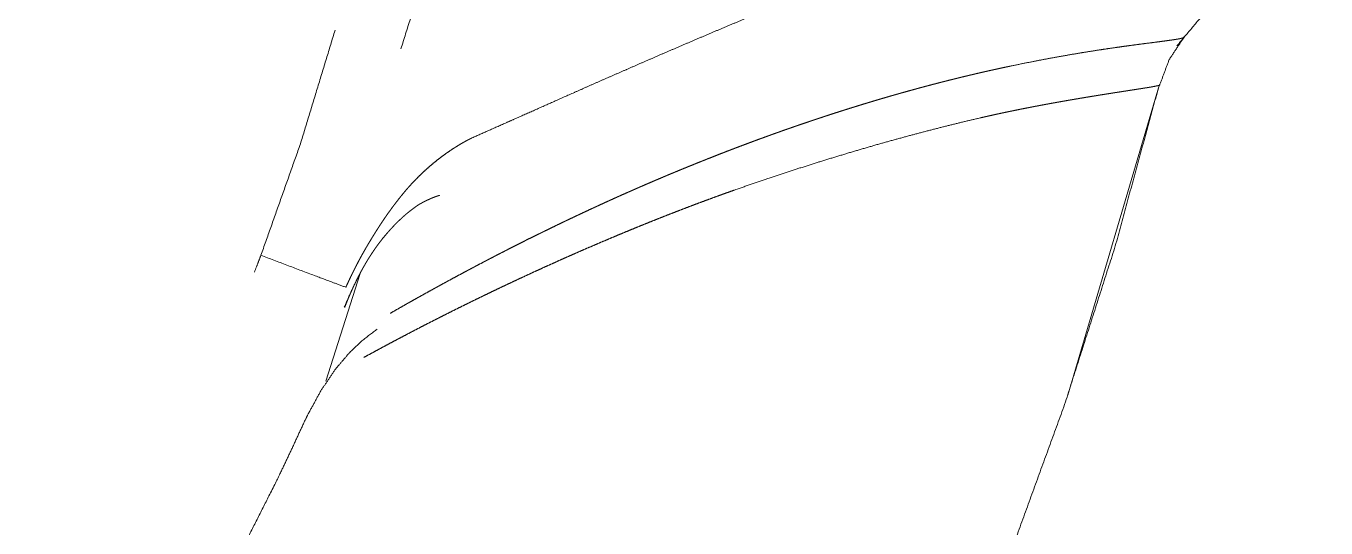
# Paper-space layout 'A3_1' of a CAD drawing. Header units: millimetres. Extents: x 0 to 420, y 0 to 297.
# Drawn here: x 200.17 to 206.67, y 263.55 to 266.05 of the extents above; entities that cross this region are included whole.
import ezdxf

# ---------------------------------------------------------------- set-up
doc = ezdxf.new("R2010")
doc.units = ezdxf.units.MM
doc.layers.add('170', color=7, linetype='Continuous', true_color=0xffffff)

psp = doc.layouts.new('A3_1')

# ---------------------------------------------------------------- linework, layer by layer
at = {"layer": '170', "color": 155, "linetype": 'Continuous', "lineweight": 13}
for p, q in [((205.8392, 265.7615), (205.3798, 264.2094)), ((201.8394, 264.8177), (201.6681, 264.2797))]:
    psp.add_line(p, q, dxfattribs=at)
for points, knots in [([(202.044, 265.9407), (202.1381, 266.2397), (202.2343, 266.5345), (202.3361, 266.8302), (202.4416, 267.1124), (202.5514, 267.3736), (202.6659, 267.6019), (202.7248, 267.6993), (202.784, 267.7818), (202.8436, 267.848), (202.9024, 267.8957), (202.9152, 267.9036), (202.9279, 267.9104)], [0, 0, 0.143412, 0.285249, 0.428346, 0.566154, 0.695785, 0.812627, 0.864685, 0.911131, 0.951876, 0.986532, 0.9934, 1, 1]), ([(206.6718, 266.9912), (206.6715, 266.9901), (206.6711, 266.989), (206.6707, 266.988), (206.6702, 266.9869), (206.6696, 266.9859), (206.6689, 266.9848), (206.6682, 266.9838), (206.6675, 266.9828), (206.6666, 266.9817), (206.6657, 266.9807), (206.6647, 266.9797), (206.6637, 266.9788), (206.6626, 266.9778), (206.6614, 266.9768), (206.6602, 266.9758), (206.6588, 266.9748), (206.6575, 266.9739), (206.656, 266.9729), (206.6545, 266.972), (206.6529, 266.971), (206.6513, 266.9701), (206.6496, 266.9692), (206.6478, 266.9682), (206.6459, 266.9673), (206.644, 266.9664), (206.642, 266.9655), (206.64, 266.9646), (206.6379, 266.9637), (206.6357, 266.9628), (206.6334, 266.9618), (206.6311, 266.961), (206.6287, 266.96), (206.6263, 266.9592), (206.6238, 266.9583), (206.6212, 266.9574), (206.6185, 266.9565), (206.6158, 266.9556), (206.613, 266.9547), (206.6073, 266.953), (206.6043, 266.9521), (206.5982, 266.9503), (206.595, 266.9494), (206.5885, 266.9477), (206.5851, 266.9468), (206.5817, 266.9459), (206.5781, 266.945), (206.5746, 266.9441), (206.5709, 266.9433), (206.5672, 266.9424), (206.5635, 266.9415), (206.5597, 266.9406), (206.5518, 266.9388), (206.5478, 266.9379), (206.5437, 266.937), (206.5395, 266.9361), (206.5353, 266.9352), (206.531, 266.9343), (206.5267, 266.9334), (206.5223, 266.9325), (206.5178, 266.9316), (206.5133, 266.9306), (206.5087, 266.9297), (206.504, 266.9288), (206.4993, 266.9279), (206.4945, 266.9269), (206.4896, 266.926), (206.4847, 266.925), (206.4797, 266.9241), (206.4747, 266.9231), (206.4696, 266.9222), (206.4644, 266.9212), (206.4591, 266.9202), (206.4538, 266.9192), (206.4484, 266.9183), (206.443, 266.9173), (206.4375, 266.9163), (206.432, 266.9153), (206.4263, 266.9143), (206.4206, 266.9133), (206.4149, 266.9123), (206.4091, 266.9112), (206.4032, 266.9102), (206.3972, 266.9092), (206.3912, 266.9081), (206.379, 266.906), (206.3728, 266.9049), (206.3666, 266.9038), (206.3539, 266.9016), (206.3474, 266.9006), (206.3409, 266.8994), (206.3343, 266.8983), (206.3277, 266.8972), (206.321, 266.8961), (206.3075, 266.8938), (206.3006, 266.8926), (206.2936, 266.8914), (206.2866, 266.8902), (206.2795, 266.8891), (206.2724, 266.8879), (206.2652, 266.8867), (206.258, 266.8854), (206.2507, 266.8842), (206.2433, 266.883), (206.2358, 266.8817), (206.2283, 266.8805), (206.2208, 266.8792), (206.2131, 266.8779), (206.1977, 266.8753), (206.1899, 266.874), (206.182, 266.8727), (206.1741, 266.8714), (206.1661, 266.87), (206.158, 266.8687), (206.1418, 266.8659), (206.1252, 266.8631), (206.1169, 266.8617), (206.1085, 266.8603), (206.1, 266.8589), (206.0914, 266.8574), (206.0828, 266.856), (206.0742, 266.8545), (206.0654, 266.853), (206.0567, 266.8515), (206.0478, 266.85), (206.0389, 266.8485), (206.0299, 266.847), (206.0209, 266.8454), (206.0118, 266.8439), (206.0027, 266.8423), (205.9935, 266.8407), (205.9842, 266.8391), (205.9749, 266.8375), (205.9655, 266.8359), (205.956, 266.8342), (205.9465, 266.8326), (205.9273, 266.8293), (205.9176, 266.8276), (205.9078, 266.8259), (205.8706, 266.8193), (205.8428, 266.8142), (205.8181, 266.8095), (205.7931, 266.8047), (205.7716, 266.8004), (205.7498, 266.796), (205.7317, 266.7922), (205.7135, 266.7883), (205.6991, 266.7851), (205.6845, 266.7818), (205.674, 266.7792), (205.6634, 266.7766), (205.6547, 266.7743), (205.646, 266.772), (205.6285, 266.7673), (205.6197, 266.765), (205.6109, 266.7626), (205.602, 266.7602), (205.5931, 266.7577), (205.5842, 266.7553), (205.5662, 266.7503), (205.5572, 266.7478), (205.5482, 266.7453), (205.53, 266.7402), (205.5117, 266.7349), (205.5024, 266.7323), (205.4932, 266.7296), (205.4746, 266.7242), (205.4653, 266.7215), (205.456, 266.7187), (205.4466, 266.716), (205.4371, 266.7132), (205.4182, 266.7075), (205.4087, 266.7046), (205.3896, 266.6988), (205.38, 266.6959), (205.3607, 266.6899), (205.3509, 266.6869), (205.3315, 266.6808), (205.3118, 266.6746), (205.2921, 266.6683), (205.2822, 266.6652), (205.2722, 266.662), (205.2622, 266.6587), (205.2522, 266.6555), (205.2321, 266.6489), (205.2119, 266.6422), (205.2017, 266.6388), (205.1915, 266.6354), (205.171, 266.6285), (205.1607, 266.6251), (205.1503, 266.6215), (205.1296, 266.6145), (205.1192, 266.6109), (205.1087, 266.6073), (205.0502, 266.5869), (204.9905, 266.5659), (204.9311, 266.5449), (204.8705, 266.5231), (204.8103, 266.5013), (204.749, 266.4789), (204.6883, 266.4564), (204.6263, 266.4333), (204.5651, 266.4103), (204.5028, 266.3866), (204.4412, 266.363), (204.3786, 266.3387), (204.3168, 266.3146), (204.254, 266.2899), (204.1923, 266.2654), (204.1295, 266.2403), (204.0679, 266.2155), (204.0054, 266.1901), (203.944, 266.1651), (203.8818, 266.1395), (203.821, 266.1143), (203.7593, 266.0887), (203.6991, 266.0634), (203.6381, 266.0377), (203.5786, 266.0126), (203.5185, 265.9869), (203.46, 265.9619), (203.4008, 265.9365), (203.3435, 265.9118), (203.2855, 265.8866), (203.2294, 265.8622), (203.1728, 265.8375), (203.0629, 265.7893), (202.9563, 265.7423), (202.905, 265.7196), (202.8037, 265.6747), (202.7064, 265.6315), (202.6133, 265.5901), (202.5676, 265.5698), (202.4812, 265.5316), (202.3995, 265.4956)], [0, 0, 0.000246, 0.000495, 0.00075, 0.001008, 0.001272, 0.00154, 0.001814, 0.002097, 0.002388, 0.002687, 0.002992, 0.003311, 0.003639, 0.003975, 0.004321, 0.004682, 0.005048, 0.005435, 0.005825, 0.006229, 0.006646, 0.007077, 0.007518, 0.007974, 0.008443, 0.008923, 0.009416, 0.009921, 0.010442, 0.010972, 0.011518, 0.012082, 0.012653, 0.013241, 0.013841, 0.014455, 0.015082, 0.015722, 0.017047, 0.01773, 0.019135, 0.019861, 0.021349, 0.022114, 0.022893, 0.02369, 0.024496, 0.025319, 0.026156, 0.027006, 0.027869, 0.029641, 0.030544, 0.031465, 0.0324, 0.033349, 0.034311, 0.035286, 0.036275, 0.037281, 0.038298, 0.039331, 0.040378, 0.041439, 0.042514, 0.043602, 0.044704, 0.045819, 0.046952, 0.048095, 0.049255, 0.050429, 0.051613, 0.052814, 0.054029, 0.055258, 0.0565, 0.05776, 0.05903, 0.060313, 0.06161, 0.062926, 0.06425, 0.065593, 0.068315, 0.069698, 0.071097, 0.073928, 0.075367, 0.076819, 0.078285, 0.079766, 0.081254, 0.084284, 0.085819, 0.087367, 0.08893, 0.090506, 0.092097, 0.0937, 0.095318, 0.09695, 0.098596, 0.100254, 0.101928, 0.103614, 0.105315, 0.108753, 0.110496, 0.112251, 0.114017, 0.115801, 0.117598, 0.12123, 0.124918, 0.12678, 0.128657, 0.130551, 0.132455, 0.134373, 0.136304, 0.13825, 0.14021, 0.142183, 0.144171, 0.146172, 0.148183, 0.150212, 0.152255, 0.154308, 0.156379, 0.158459, 0.160557, 0.162666, 0.164788, 0.169079, 0.171243, 0.17342, 0.181725, 0.187959, 0.193468, 0.19907, 0.203894, 0.208784, 0.212847, 0.216957, 0.220202, 0.22348, 0.22586, 0.228264, 0.230237, 0.232217, 0.236202, 0.238206, 0.240216, 0.242237, 0.244267, 0.246299, 0.250397, 0.252455, 0.254521, 0.258678, 0.262865, 0.264974, 0.267089, 0.27134, 0.273477, 0.275623, 0.277775, 0.279938, 0.284284, 0.286472, 0.290867, 0.293072, 0.297515, 0.299752, 0.304243, 0.308766, 0.313323, 0.315613, 0.31791, 0.320219, 0.322536, 0.32719, 0.33188, 0.334236, 0.336599, 0.341356, 0.343745, 0.34615, 0.350972, 0.353394, 0.355832, 0.369446, 0.383374, 0.397228, 0.411386, 0.42545, 0.439811, 0.454053, 0.468589, 0.482976, 0.497643, 0.512141, 0.526914, 0.541487, 0.556322, 0.570933, 0.585791, 0.600398, 0.615246, 0.62981, 0.644602, 0.65908, 0.673778, 0.688133, 0.702694, 0.716885, 0.731263, 0.745249, 0.759409, 0.773142, 0.787042, 0.80049, 0.814086, 0.840456, 0.866079, 0.878426, 0.902778, 0.926198, 0.948613, 0.959597, 0.980383, 1, 1]), ([(205.9256, 265.9553), (206.2224, 266.3077), (206.5325, 266.6748)], [0, 0, 0.489434, 1, 1]), ([(201.3434, 264.9085), (201.5411, 265.4657), (201.7143, 266.0334)], [0, 0, 0.49907, 1, 1]), ([(201.9908, 264.6189), (202.0206, 264.6359), (202.0503, 264.6528), (202.0798, 264.6696), (202.0945, 264.6778), (202.1239, 264.6943), (202.1385, 264.7025), (202.1676, 264.7187), (202.1966, 264.7347), (202.2111, 264.7427), (202.2255, 264.7506), (202.2399, 264.7585), (202.2685, 264.7742), (202.2828, 264.7819), (202.3113, 264.7973), (202.3396, 264.8125), (202.3678, 264.8276), (202.3819, 264.8351), (202.3959, 264.8425), (202.4099, 264.8499), (202.4238, 264.8573), (202.4516, 264.8719), (202.4655, 264.8792), (202.4793, 264.8864), (202.5068, 264.9007), (202.5206, 264.9078), (202.5479, 264.9218), (202.5616, 264.9288), (202.5752, 264.9358), (202.6023, 264.9496), (202.6158, 264.9564), (202.6293, 264.9632), (202.6561, 264.9767), (202.6695, 264.9834), (202.6962, 264.9967), (202.7227, 265.0098), (202.7359, 265.0163), (202.7491, 265.0228), (202.7623, 265.0293), (202.7885, 265.0421), (202.8147, 265.0548), (202.8277, 265.061), (202.8536, 265.0735), (202.8665, 265.0797), (202.8794, 265.0858), (202.9052, 265.098), (202.918, 265.1041), (202.9308, 265.1101), (202.9562, 265.122), (202.9689, 265.128), (202.9942, 265.1397), (203.0068, 265.1455), (203.0194, 265.1513), (203.0319, 265.1571), (203.0569, 265.1685), (203.0818, 265.1799), (203.0942, 265.1855), (203.1189, 265.1966), (203.1312, 265.2021), (203.1435, 265.2076), (203.168, 265.2185), (203.1802, 265.2239), (203.1924, 265.2292), (203.2045, 265.2346), (203.2166, 265.2399), (203.2287, 265.2452), (203.2407, 265.2504), (203.2647, 265.2608), (203.2767, 265.266), (203.3005, 265.2762), (203.3124, 265.2813), (203.3361, 265.2914), (203.3596, 265.3013), (203.3714, 265.3063), (203.3831, 265.3112), (203.4064, 265.3209), (203.418, 265.3257), (203.4412, 265.3353), (203.4527, 265.34), (203.4757, 265.3494), (203.4872, 265.3541), (203.51, 265.3633), (203.5214, 265.3679), (203.544, 265.377), (203.5553, 265.3815), (203.5665, 265.386), (203.5778, 265.3905), (203.6001, 265.3993), (203.6224, 265.408), (203.6445, 265.4167), (203.6556, 265.4209), (203.6776, 265.4294), (203.6994, 265.4378), (203.7103, 265.442), (203.732, 265.4502), (203.7536, 265.4584), (203.7751, 265.4664), (203.7858, 265.4704), (203.8071, 265.4783), (203.8178, 265.4823), (203.8389, 265.49), (203.8495, 265.4939), (203.8705, 265.5015), (203.8809, 265.5053), (203.8913, 265.5091), (203.9017, 265.5128), (203.9121, 265.5166), (203.9225, 265.5202), (203.9328, 265.5239), (203.9431, 265.5276), (203.9533, 265.5312), (203.9738, 265.5384), (203.984, 265.542), (203.9941, 265.5455), (204.0144, 265.5525), (204.0345, 265.5595), (204.0445, 265.5629), (204.0645, 265.5697), (204.0843, 265.5765), (204.0942, 265.5798), (204.1041, 265.5831), (204.1237, 265.5896), (204.1335, 265.5929), (204.1432, 265.5961), (204.1627, 265.6025), (204.1723, 265.6057), (204.1916, 265.612), (204.2107, 265.6182), (204.2298, 265.6243), (204.2393, 265.6273), (204.2487, 265.6303), (204.2581, 265.6333), (204.2675, 265.6363), (204.2863, 265.6422), (204.3049, 265.648), (204.3141, 265.6509), (204.3234, 265.6537), (204.3326, 265.6566), (204.3418, 265.6594), (204.3509, 265.6622), (204.3692, 265.6678), (204.3782, 265.6705), (204.3873, 265.6733), (204.3963, 265.676), (204.4053, 265.6787), (204.4232, 265.684), (204.4411, 265.6893), (204.4499, 265.6919), (204.4676, 265.6971), (204.4764, 265.6996), (204.4851, 265.7021), (204.4939, 265.7047), (204.5112, 265.7097), (204.5199, 265.7121), (204.5285, 265.7146), (204.5371, 265.717), (204.5457, 265.7194), (204.5542, 265.7219), (204.5628, 265.7242), (204.5797, 265.729), (204.5882, 265.7313), (204.5966, 265.7336), (204.605, 265.7359), (204.6133, 265.7382), (204.6217, 265.7405), (204.63, 265.7428), (204.6383, 265.745), (204.6465, 265.7472), (204.6547, 265.7494), (204.6629, 265.7516), (204.6711, 265.7538), (204.6793, 265.756), (204.6874, 265.7581), (204.7036, 265.7624), (204.7196, 265.7665), (204.7356, 265.7707), (204.7435, 265.7727), (204.7514, 265.7748), (204.7593, 265.7768), (204.775, 265.7807), (204.7906, 265.7847), (204.7983, 265.7866), (204.806, 265.7885), (204.8138, 265.7904), (204.8291, 265.7942), (204.8367, 265.7961), (204.8443, 265.7979), (204.8519, 265.7997), (204.8594, 265.8016), (204.8669, 265.8034), (204.8744, 265.8052), (204.8818, 265.807), (204.8893, 265.8087), (204.8967, 265.8105), (204.9041, 265.8122), (204.9114, 265.8139), (204.9188, 265.8157), (204.9333, 265.819), (204.9406, 265.8207), (204.955, 265.824), (204.9622, 265.8257), (204.9765, 265.8289), (204.9835, 265.8305), (204.9906, 265.8321), (204.9976, 265.8336), (205.0116, 265.8367), (205.0186, 265.8383), (205.0324, 265.8413), (205.0393, 265.8428), (205.0462, 265.8443), (205.053, 265.8458), (205.0666, 265.8486), (205.0733, 265.8501), (205.0801, 265.8515), (205.0868, 265.8529), (205.0934, 265.8543), (205.1614, 265.8683), (205.2264, 265.8811), (205.2863, 265.8925), (205.3436, 265.9029), (205.3963, 265.9121), (205.4466, 265.9206), (205.4926, 265.928), (205.5364, 265.9349), (205.5764, 265.9409), (205.6143, 265.9464), (205.6487, 265.9513), (205.6813, 265.9558), (205.7108, 265.9597), (205.7386, 265.9634), (205.7871, 265.9697), (205.8277, 265.9749), (205.8613, 265.9793), (205.8755, 265.9813), (205.8887, 265.9831), (205.9001, 265.9847), (205.9106, 265.9863), (205.9195, 265.9877), (205.9277, 265.989), (205.9345, 265.9903), (205.9407, 265.9915), (205.9457, 265.9927), (205.9501, 265.9938), (205.9537, 265.9949), (205.9567, 265.9959), (205.959, 265.9969), (205.9609, 265.9979), (205.9629, 265.9996)], [0, 0, 0.008108, 0.016177, 0.024191, 0.028179, 0.036126, 0.040078, 0.047947, 0.055772, 0.059673, 0.063554, 0.067427, 0.075134, 0.078971, 0.086611, 0.094208, 0.101755, 0.105515, 0.109261, 0.112994, 0.116719, 0.124134, 0.12783, 0.131506, 0.138836, 0.142485, 0.149751, 0.153366, 0.156971, 0.164154, 0.167727, 0.171291, 0.178386, 0.181918, 0.188956, 0.195947, 0.19943, 0.202901, 0.206362, 0.213257, 0.220113, 0.223527, 0.230322, 0.233703, 0.237076, 0.243797, 0.247144, 0.250477, 0.257117, 0.260424, 0.267012, 0.270289, 0.273558, 0.276818, 0.283306, 0.28976, 0.292975, 0.299375, 0.302558, 0.305732, 0.312057, 0.315206, 0.318346, 0.321477, 0.324598, 0.32771, 0.330813, 0.336992, 0.34007, 0.346194, 0.349246, 0.355318, 0.361354, 0.36436, 0.367356, 0.373326, 0.376295, 0.38221, 0.385154, 0.391017, 0.393937, 0.39975, 0.402644, 0.408408, 0.411273, 0.414134, 0.416986, 0.422662, 0.428309, 0.433923, 0.436713, 0.44228, 0.44781, 0.450563, 0.456045, 0.461495, 0.466911, 0.469609, 0.474981, 0.477655, 0.482974, 0.485625, 0.4909, 0.493526, 0.496143, 0.498752, 0.501355, 0.503949, 0.506535, 0.509114, 0.511687, 0.516804, 0.519352, 0.521891, 0.526949, 0.531976, 0.534474, 0.539455, 0.544407, 0.546869, 0.549324, 0.554211, 0.556645, 0.559071, 0.563897, 0.5663, 0.571084, 0.575835, 0.580556, 0.582906, 0.585248, 0.587583, 0.589912, 0.594547, 0.599148, 0.601438, 0.603725, 0.605999, 0.60827, 0.610532, 0.615032, 0.61727, 0.619503, 0.621729, 0.623946, 0.628361, 0.632748, 0.63493, 0.639273, 0.641432, 0.643582, 0.64573, 0.650001, 0.652127, 0.654243, 0.656353, 0.658458, 0.660552, 0.662645, 0.6668, 0.66887, 0.670931, 0.672981, 0.675031, 0.677069, 0.679102, 0.681129, 0.683146, 0.685157, 0.687163, 0.689162, 0.691152, 0.693136, 0.697083, 0.701001, 0.704893, 0.706828, 0.708752, 0.710676, 0.714497, 0.718291, 0.720178, 0.722054, 0.723929, 0.727653, 0.729503, 0.731351, 0.733189, 0.735021, 0.736844, 0.738661, 0.740472, 0.742277, 0.744073, 0.745868, 0.747648, 0.749427, 0.75296, 0.754718, 0.758212, 0.759949, 0.763401, 0.765117, 0.766823, 0.768528, 0.771912, 0.773596, 0.776938, 0.778602, 0.780258, 0.781907, 0.785185, 0.786817, 0.788438, 0.790054, 0.791659, 0.808035, 0.823679, 0.838094, 0.851845, 0.864473, 0.876504, 0.88751, 0.897976, 0.907516, 0.916566, 0.924782, 0.932551, 0.939573, 0.946199, 0.957744, 0.967409, 0.975407, 0.978794, 0.981923, 0.984649, 0.987145, 0.98929, 0.991235, 0.992887, 0.994361, 0.995586, 0.996665, 0.997539, 0.998289, 0.998884, 0.99938, 1, 1]), ([(205.8394, 265.7593), (205.8878, 265.8877), (205.9637, 266.0019)], [0, 0, 0.500373, 1, 1]), ([(205.8405, 265.7603), (205.8405, 265.7601), (205.8403, 265.76), (205.8401, 265.7598), (205.8398, 265.7596), (205.8395, 265.7594), (205.8391, 265.7591), (205.8386, 265.7589), (205.838, 265.7587), (205.8374, 265.7585), (205.836, 265.758), (205.8352, 265.7577), (205.8343, 265.7575), (205.8334, 265.7572), (205.8324, 265.757), (205.8313, 265.7567), (205.8302, 265.7564), (205.8291, 265.7561), (205.8278, 265.7559), (205.8265, 265.7556), (205.8252, 265.7553), (205.8238, 265.755), (205.8223, 265.7547), (205.8207, 265.7544), (205.8192, 265.754), (205.8175, 265.7537), (205.8158, 265.7534), (205.814, 265.753), (205.8122, 265.7527), (205.8103, 265.7523), (205.8084, 265.752), (205.8064, 265.7516), (205.8044, 265.7512), (205.8023, 265.7509), (205.8001, 265.7505), (205.7979, 265.7501), (205.7957, 265.7497), (205.7934, 265.7493), (205.791, 265.7489), (205.7886, 265.7485), (205.7861, 265.7481), (205.7836, 265.7477), (205.781, 265.7473), (205.7784, 265.7468), (205.7757, 265.7464), (205.773, 265.746), (205.7702, 265.7455), (205.7674, 265.7451), (205.7646, 265.7446), (205.7616, 265.7441), (205.7587, 265.7437), (205.7557, 265.7432), (205.7526, 265.7427), (205.7495, 265.7422), (205.7464, 265.7417), (205.7432, 265.7412), (205.74, 265.7407), (205.7367, 265.7402), (205.7334, 265.7397), (205.73, 265.7392), (205.7266, 265.7386), (205.7231, 265.7381), (205.7196, 265.7375), (205.7161, 265.737), (205.7089, 265.7359), (205.7052, 265.7353), (205.7015, 265.7347), (205.6977, 265.7342), (205.694, 265.7336), (205.6901, 265.733), (205.6862, 265.7324), (205.6823, 265.7318), (205.6784, 265.7312), (205.6704, 265.7299), (205.6663, 265.7293), (205.6622, 265.7287), (205.6539, 265.7274), (205.6497, 265.7267), (205.6455, 265.7261), (205.6412, 265.7254), (205.6369, 265.7247), (205.6325, 265.724), (205.6282, 265.7234), (205.6237, 265.7227), (205.6193, 265.722), (205.6148, 265.7213), (205.6103, 265.7206), (205.6057, 265.7199), (205.6012, 265.7191), (205.5919, 265.7177), (205.5825, 265.7162), (205.573, 265.7147), (205.5634, 265.7132), (205.5586, 265.7124), (205.5537, 265.7116), (205.5488, 265.7109), (205.5438, 265.7101), (205.5389, 265.7093), (205.5339, 265.7085), (205.5288, 265.7077), (205.5238, 265.7068), (205.5187, 265.706), (205.5136, 265.7052), (205.5085, 265.7043), (205.5034, 265.7035), (205.493, 265.7018), (205.4825, 265.7001), (205.472, 265.6984), (205.4613, 265.6966), (205.4506, 265.6948), (205.4397, 265.693), (205.4343, 265.692), (205.4288, 265.6911), (205.4233, 265.6902), (205.4178, 265.6893), (205.4123, 265.6883), (205.4068, 265.6874), (205.4012, 265.6864), (205.3956, 265.6855), (205.39, 265.6845), (205.3844, 265.6835), (205.3787, 265.6825), (205.3731, 265.6816), (205.3617, 265.6796), (205.3503, 265.6776), (205.3388, 265.6755), (205.3273, 265.6735), (205.3214, 265.6724), (205.3156, 265.6714), (205.3098, 265.6703), (205.304, 265.6693), (205.2981, 265.6682), (205.2864, 265.6661), (205.2805, 265.665), (205.2746, 265.6639), (205.2687, 265.6628), (205.2627, 265.6617), (205.2568, 265.6606), (205.2449, 265.6584), (205.2389, 265.6573), (205.2329, 265.6561), (205.2209, 265.6539), (205.2149, 265.6527), (205.2029, 265.6504), (205.1968, 265.6492), (205.1908, 265.6481), (205.1847, 265.6469), (205.1787, 265.6457), (205.1726, 265.6445), (205.1604, 265.6421), (205.1543, 265.6409), (205.1482, 265.6397), (205.1361, 265.6373), (205.1238, 265.6348), (205.1177, 265.6335), (205.1116, 265.6323), (205.1054, 265.631), (205.0993, 265.6298), (205.0931, 265.6285), (205.087, 265.6272), (205.0809, 265.6259), (205.0686, 265.6234), (205.0624, 265.6221), (205.0562, 265.6208), (205.0501, 265.6194), (205.0439, 265.6181), (205.0378, 265.6168), (205.0316, 265.6155), (205.0254, 265.6141), (205.0193, 265.6128), (205.0131, 265.6115), (205.0008, 265.6087), (204.9884, 265.606), (204.9761, 265.6032), (204.9699, 265.6018), (204.9638, 265.6004), (204.9576, 265.599), (204.9515, 265.5976), (204.9453, 265.5962), (204.8761, 265.58), (204.8041, 265.5625), (204.7321, 265.5444), (204.6575, 265.5251), (204.5831, 265.5054), (204.5063, 265.4844), (204.4301, 265.463), (204.3516, 265.4403), (204.274, 265.4174), (204.1943, 265.3933), (204.1158, 265.369), (204.0353, 265.3434), (203.9562, 265.3177), (203.8753, 265.2908), (203.7962, 265.2639), (203.7153, 265.2357), (203.686, 265.2253), (203.6566, 265.2147), (203.6272, 265.2041), (203.5976, 265.1933), (203.5681, 265.1824), (203.5384, 265.1714), (203.5087, 265.1603), (203.4789, 265.149), (203.4491, 265.1376), (203.4192, 265.126), (203.3894, 265.1144), (203.3593, 265.1027), (203.3294, 265.0908), (203.2993, 265.0788), (203.2693, 265.0668), (203.2391, 265.0546), (203.209, 265.0423), (203.1788, 265.0299), (203.1486, 265.0174), (203.1183, 265.0048), (203.0882, 264.9921), (203.0578, 264.9792), (203.0276, 264.9664), (202.9972, 264.9533), (202.967, 264.9403), (202.9366, 264.927), (202.9064, 264.9138), (202.876, 264.9004), (202.8458, 264.887), (202.8153, 264.8733), (202.7851, 264.8597), (202.7547, 264.846), (202.7245, 264.8322), (202.6941, 264.8183), (202.664, 264.8043), (202.6336, 264.7902), (202.6035, 264.7761), (202.5731, 264.7618), (202.543, 264.7476), (202.5127, 264.7331), (202.4827, 264.7187), (202.4525, 264.7041), (202.4225, 264.6896), (202.3923, 264.6748), (202.3624, 264.6601), (202.3323, 264.6452), (202.3024, 264.6304), (202.2724, 264.6153), (202.2426, 264.6003), (202.2127, 264.5851), (202.183, 264.57), (202.1532, 264.5547), (202.1236, 264.5394), (202.0939, 264.524), (202.0644, 264.5085), (202.0347, 264.4929), (202.0054, 264.4774), (201.9759, 264.4617), (201.9466, 264.446), (201.9172, 264.4301), (201.888, 264.4142), (201.8588, 264.3983)], [0, 0, 0.000048, 0.000104, 0.00017, 0.000254, 0.00035, 0.000459, 0.000584, 0.000726, 0.000878, 0.001233, 0.001432, 0.001645, 0.001874, 0.002116, 0.002373, 0.002646, 0.002926, 0.003227, 0.003542, 0.003873, 0.004212, 0.004571, 0.00494, 0.005324, 0.005723, 0.006131, 0.006558, 0.006996, 0.007447, 0.00791, 0.008386, 0.008878, 0.009384, 0.009899, 0.010425, 0.01097, 0.01152, 0.01209, 0.012665, 0.013259, 0.013863, 0.014476, 0.0151, 0.015744, 0.016392, 0.017055, 0.017728, 0.018416, 0.019113, 0.019821, 0.020538, 0.02127, 0.022011, 0.022763, 0.02353, 0.024301, 0.025087, 0.025883, 0.026688, 0.027504, 0.02833, 0.02917, 0.030015, 0.03174, 0.032616, 0.033505, 0.034399, 0.035304, 0.036223, 0.037147, 0.038082, 0.039026, 0.040939, 0.041912, 0.042891, 0.044873, 0.045882, 0.046894, 0.047918, 0.048951, 0.049989, 0.051037, 0.052095, 0.053158, 0.05423, 0.055309, 0.056401, 0.057494, 0.059704, 0.061949, 0.064223, 0.066523, 0.067686, 0.068853, 0.07003, 0.071213, 0.0724, 0.073592, 0.074799, 0.076002, 0.077219, 0.078436, 0.079669, 0.080896, 0.08338, 0.08589, 0.08842, 0.09097, 0.093545, 0.09614, 0.097448, 0.098755, 0.100073, 0.101392, 0.102714, 0.104043, 0.10538, 0.106719, 0.108062, 0.10941, 0.110764, 0.112117, 0.114844, 0.117587, 0.120345, 0.123114, 0.124508, 0.125903, 0.127302, 0.128707, 0.130112, 0.132933, 0.134348, 0.135768, 0.137188, 0.138615, 0.14004, 0.142903, 0.144344, 0.145781, 0.148664, 0.150111, 0.15301, 0.154464, 0.155921, 0.157374, 0.158838, 0.160296, 0.163223, 0.164693, 0.166161, 0.1691, 0.17205, 0.17353, 0.175002, 0.176487, 0.177963, 0.17945, 0.180926, 0.182414, 0.185382, 0.186865, 0.188358, 0.189842, 0.191334, 0.192818, 0.194313, 0.195802, 0.197296, 0.198781, 0.201768, 0.204754, 0.207738, 0.209235, 0.210723, 0.212221, 0.213709, 0.215207, 0.232005, 0.249503, 0.267057, 0.28527, 0.303451, 0.322263, 0.340968, 0.360265, 0.379385, 0.399068, 0.41849, 0.438456, 0.458095, 0.478243, 0.498004, 0.518251, 0.525578, 0.532973, 0.540354, 0.5478, 0.555234, 0.562728, 0.570204, 0.577747, 0.585272, 0.592858, 0.60042, 0.608046, 0.615647, 0.623313, 0.630951, 0.638649, 0.646319, 0.654051, 0.661753, 0.669513, 0.677243, 0.685033, 0.692786, 0.7006, 0.70838, 0.716216, 0.724011, 0.731867, 0.73968, 0.747555, 0.755387, 0.763274, 0.771117, 0.779018, 0.786872, 0.794785, 0.802648, 0.810573, 0.818443, 0.826369, 0.834245, 0.842175, 0.850055, 0.857987, 0.865869, 0.873803, 0.881682, 0.889613, 0.897495, 0.905427, 0.913295, 0.921223, 0.92909, 0.937011, 0.944872, 0.952788, 0.960641, 0.968545, 0.976388, 0.984286, 0.992127, 1, 1]), ([(204.5011, 262.1347), (204.6197, 262.3588), (204.733, 262.585), (205.0732, 263.3649), (205.3641, 264.163), (205.6175, 264.9552), (205.8368, 265.7573)], [0, 0, 0.065504, 0.130872, 0.350731, 0.570221, 0.785129, 1, 1]), ([(202.3995, 265.4956), (202.3946, 265.4931), (202.3896, 265.4906), (202.3821, 265.4867), (202.3745, 265.4827), (202.3641, 265.477), (202.3536, 265.4711), (202.3401, 265.4633), (202.3266, 265.4551), (202.3097, 265.4445), (202.2927, 265.4334), (202.2722, 265.4194), (202.2516, 265.4044), (202.2273, 265.3859), (202.2027, 265.366), (202.1808, 265.3474), (202.1587, 265.3274), (202.1396, 265.3092), (202.1203, 265.2899), (202.1041, 265.273), (202.0878, 265.2553), (202.0747, 265.2405), (202.0616, 265.225), (202.0531, 265.2148), (202.0446, 265.2044), (202.0366, 265.1944), (202.0286, 265.1843), (202.0211, 265.1746), (202.0136, 265.1648), (202.0065, 265.1555), (201.9995, 265.146), (201.993, 265.1371), (201.9864, 265.128), (201.9803, 265.1195), (201.9742, 265.1109), (201.9687, 265.1029), (201.9631, 265.0948), (201.9579, 265.0873), (201.9528, 265.0797), (201.9482, 265.0728), (201.9435, 265.0657), (201.9393, 265.0594), (201.9352, 265.053), (201.9278, 265.0414), (201.9213, 265.0312), (201.9157, 265.0224), (201.9134, 265.0186), (201.9111, 265.0149), (201.9092, 265.0119), (201.9073, 265.0089), (201.903, 265.002), (201.8987, 264.9951), (201.8898, 264.9804), (201.8851, 264.9727), (201.8805, 264.9649), (201.8756, 264.9567), (201.8708, 264.9484), (201.8658, 264.9398), (201.8608, 264.931), (201.8556, 264.9219), (201.8505, 264.9126), (201.8451, 264.9029), (201.8398, 264.8931), (201.8342, 264.8828), (201.8287, 264.8724), (201.823, 264.8615), (201.8174, 264.8505), (201.8115, 264.839), (201.8057, 264.8274), (201.7996, 264.8151), (201.7936, 264.8028), (201.7874, 264.7898), (201.7812, 264.7768), (201.7749, 264.763), (201.7685, 264.7492)], [0, 0, 0.005558, 0.011115, 0.019661, 0.028293, 0.040195, 0.052215, 0.067879, 0.083794, 0.103751, 0.124144, 0.149067, 0.174668, 0.205312, 0.237058, 0.265885, 0.295762, 0.322265, 0.349683, 0.373161, 0.397359, 0.417202, 0.437556, 0.450845, 0.464338, 0.477149, 0.490119, 0.502391, 0.514835, 0.526536, 0.53837, 0.549487, 0.560733, 0.571217, 0.581785, 0.591592, 0.601496, 0.610617, 0.619807, 0.628184, 0.636643, 0.644285, 0.651961, 0.665727, 0.677859, 0.688358, 0.692756, 0.697166, 0.700706, 0.704258, 0.712421, 0.72062, 0.737873, 0.746928, 0.756037, 0.765579, 0.775165, 0.785204, 0.795314, 0.805886, 0.816529, 0.827673, 0.838869, 0.850592, 0.862389, 0.874721, 0.887146, 0.900135, 0.913199, 0.926903, 0.940654, 0.955074, 0.969571, 0.984775, 1, 1]), ([(201.7626, 264.6484), (201.7647, 264.6538), (201.7668, 264.6592), (201.7689, 264.6645), (201.771, 264.6698), (201.7731, 264.6749), (201.7752, 264.68), (201.7772, 264.685), (201.7793, 264.6899), (201.7813, 264.6947), (201.7853, 264.7042), (201.7873, 264.7089), (201.7893, 264.7134), (201.7912, 264.718), (201.7932, 264.7224), (201.7951, 264.7268), (201.797, 264.7311), (201.799, 264.7353), (201.8008, 264.7395), (201.8027, 264.7436), (201.8046, 264.7476), (201.8064, 264.7516), (201.8083, 264.7555), (201.8101, 264.7595), (201.8119, 264.7632), (201.8155, 264.7707), (201.8172, 264.7743), (201.819, 264.7779), (201.8224, 264.7849), (201.8258, 264.7917), (201.8275, 264.795), (201.8291, 264.7982), (201.8307, 264.8014), (201.8323, 264.8046), (201.8355, 264.8107), (201.8371, 264.8137), (201.8386, 264.8167), (201.8402, 264.8196), (201.8432, 264.8252), (201.8447, 264.828), (201.8462, 264.8307), (201.8491, 264.836), (201.8505, 264.8385), (201.8519, 264.8411), (201.8532, 264.8435), (201.8546, 264.846), (201.856, 264.8484), (201.8573, 264.8508), (201.8586, 264.8531), (201.8599, 264.8553), (201.8612, 264.8576), (201.8625, 264.8597), (201.8637, 264.8619), (201.8649, 264.864), (201.8661, 264.8661), (201.8673, 264.8681), (201.8685, 264.8701), (201.8696, 264.872), (201.8708, 264.8739), (201.8719, 264.8758), (201.873, 264.8777), (201.8741, 264.8795), (201.8751, 264.8812), (201.8762, 264.883), (201.8772, 264.8847), (201.8782, 264.8863), (201.8792, 264.8879), (201.8802, 264.8895), (201.8812, 264.8911), (201.8821, 264.8926), (201.883, 264.8941), (201.884, 264.8955), (201.8848, 264.8969), (201.8857, 264.8983), (201.8866, 264.8996), (201.8874, 264.901), (201.889, 264.9035), (201.8898, 264.9047), (201.8905, 264.9059), (201.8913, 264.9071), (201.892, 264.9082), (201.8927, 264.9093), (201.8934, 264.9104), (201.8947, 264.9124), (201.8953, 264.9133), (201.896, 264.9143), (201.8966, 264.9152), (201.8971, 264.9161), (201.8977, 264.9169), (201.8982, 264.9178), (201.8988, 264.9185), (201.8993, 264.9193), (201.9002, 264.9207), (201.9007, 264.9214), (201.9011, 264.9221), (201.9015, 264.9227), (201.9019, 264.9233), (201.9023, 264.9238), (201.903, 264.9249), (201.9033, 264.9254), (201.9036, 264.9258), (201.9039, 264.9262), (201.9042, 264.9266), (201.9044, 264.927), (201.9049, 264.9277), (201.9069, 264.9306), (201.9116, 264.9374), (201.9177, 264.9462), (201.9212, 264.9511), (201.9254, 264.9569), (201.9296, 264.9626), (201.9345, 264.9692), (201.9394, 264.9756), (201.9451, 264.983), (201.9507, 264.9902), (201.965, 265.0076), (201.979, 265.024), (201.9868, 265.0327), (201.9947, 265.0414), (201.9978, 265.0447), (202.0008, 265.0479), (202.0038, 265.0512), (202.0069, 265.0543), (202.0099, 265.0575), (202.0129, 265.0606), (202.0159, 265.0637), (202.0189, 265.0667), (202.0219, 265.0698), (202.0279, 265.0757), (202.0309, 265.0786), (202.0339, 265.0815), (202.0369, 265.0844), (202.0399, 265.0872), (202.0429, 265.09), (202.0458, 265.0928), (202.0488, 265.0955), (202.0548, 265.101), (202.0607, 265.1063), (202.0625, 265.1079), (202.0644, 265.1095), (202.0669, 265.1117), (202.0695, 265.1139), (202.0727, 265.1166), (202.0759, 265.1192), (202.0799, 265.1224), (202.0838, 265.1256), (202.0884, 265.1292), (202.0931, 265.1327), (202.0955, 265.1346), (202.1007, 265.1386), (202.1034, 265.1406), (202.1063, 265.1428), (202.1092, 265.145), (202.1123, 265.1473), (202.1182, 265.1516), (202.1208, 265.1536), (202.1234, 265.1554), (202.1259, 265.1571), (202.1282, 265.1587), (202.1305, 265.1602), (202.1327, 265.1616), (202.1348, 265.1629), (202.1368, 265.1641), (202.1387, 265.1651), (202.1404, 265.1661), (202.1421, 265.167), (202.1445, 265.1683), (202.1462, 265.1691), (202.1479, 265.17), (202.15, 265.1712), (202.1522, 265.1723), (202.1574, 265.1751), (202.1604, 265.1766), (202.1669, 265.1799), (202.1704, 265.1816), (202.1743, 265.1835), (202.1781, 265.1853), (202.1824, 265.1873), (202.1866, 265.1892), (202.1911, 265.1912), (202.1957, 265.1932), (202.2006, 265.1952), (202.2054, 265.1972), (202.2106, 265.1992), (202.2157, 265.2011), (202.221, 265.203), (202.2264, 265.2049), (202.2319, 265.2067), (202.2374, 265.2084)], [0, 0, 0.007672, 0.015354, 0.022839, 0.030308, 0.037605, 0.044851, 0.051961, 0.05902, 0.065943, 0.079541, 0.086252, 0.092791, 0.099316, 0.105658, 0.112022, 0.118204, 0.124371, 0.130392, 0.136388, 0.142249, 0.148084, 0.153774, 0.159474, 0.165003, 0.175891, 0.181261, 0.186484, 0.19676, 0.206767, 0.211685, 0.216456, 0.22124, 0.225866, 0.235019, 0.239499, 0.243869, 0.248227, 0.256699, 0.260802, 0.264892, 0.272854, 0.276713, 0.280548, 0.284262, 0.287988, 0.291593, 0.295184, 0.298681, 0.302163, 0.305524, 0.308875, 0.312138, 0.315367, 0.318522, 0.321629, 0.324676, 0.327685, 0.330596, 0.333498, 0.336325, 0.339104, 0.341809, 0.344491, 0.347112, 0.349672, 0.352171, 0.354633, 0.357033, 0.359411, 0.361705, 0.363984, 0.366142, 0.368338, 0.370412, 0.372494, 0.376446, 0.378346, 0.380238, 0.382017, 0.383811, 0.385492, 0.387187, 0.390381, 0.391902, 0.393401, 0.394816, 0.396217, 0.397556, 0.398858, 0.400099, 0.401318, 0.403603, 0.404663, 0.405708, 0.406669, 0.407638, 0.408501, 0.410173, 0.41096, 0.411665, 0.412353, 0.412967, 0.413573, 0.414632, 0.419287, 0.430239, 0.444442, 0.452286, 0.461724, 0.471057, 0.481956, 0.492669, 0.504944, 0.516954, 0.546702, 0.575149, 0.590649, 0.60614, 0.612031, 0.617919, 0.623769, 0.629559, 0.635311, 0.641042, 0.646735, 0.652408, 0.658023, 0.669176, 0.674714, 0.680175, 0.685656, 0.69108, 0.696485, 0.701853, 0.707202, 0.717824, 0.728337, 0.731585, 0.734796, 0.739248, 0.743622, 0.749223, 0.754747, 0.761459, 0.768082, 0.775838, 0.783523, 0.787633, 0.79624, 0.800721, 0.805491, 0.810326, 0.815451, 0.825029, 0.829385, 0.833496, 0.837477, 0.841231, 0.844857, 0.848255, 0.851527, 0.85455, 0.857434, 0.860108, 0.862659, 0.866235, 0.868714, 0.87124, 0.874464, 0.877674, 0.885437, 0.889953, 0.899569, 0.904671, 0.910346, 0.915961, 0.922126, 0.928233, 0.93483, 0.941369, 0.948367, 0.955249, 0.962541, 0.969768, 0.977287, 0.984734, 0.99238, 1, 1]), ([(201.3106, 264.8238), (201.3271, 264.8661), (201.3434, 264.9085)], [0, 0, 0.500099, 1, 1]), ([(201.7684, 264.7488), (201.7028, 264.7731), (201.6031, 264.8105), (201.3434, 264.9085)], [0, 0, 0.154303, 0.388755, 1, 1]), ([(201.7607, 264.6491), (201.7916, 264.7205), (201.8222, 264.7842)], [0, 0, 0.523865, 1, 1]), ([(201.9256, 264.5401), (201.8486, 264.481), (201.7843, 264.4194), (201.7158, 264.3385), (201.6448, 264.2341), (201.577, 264.1097), (201.572, 264.0994), (201.5671, 264.089)], [0, 0, 0.166515, 0.319285, 0.500974, 0.717648, 0.960532, 0.980273, 1, 1]), ([(201.5666, 264.0892), (201.4971, 263.9388), (201.4259, 263.7892), (201.1843, 263.3117), (200.9253, 262.8434), (200.6492, 262.385), (200.3565, 261.9374), (200.2632, 261.8018), (200.1683, 261.6672)], [0, 0, 0.05914, 0.118293, 0.30937, 0.50042, 0.69148, 0.882439, 0.94122, 1, 1])]:
    psp.add_open_spline(points, degree=1, knots=knots, dxfattribs=at)

doc.saveas('drawing.dxf')
